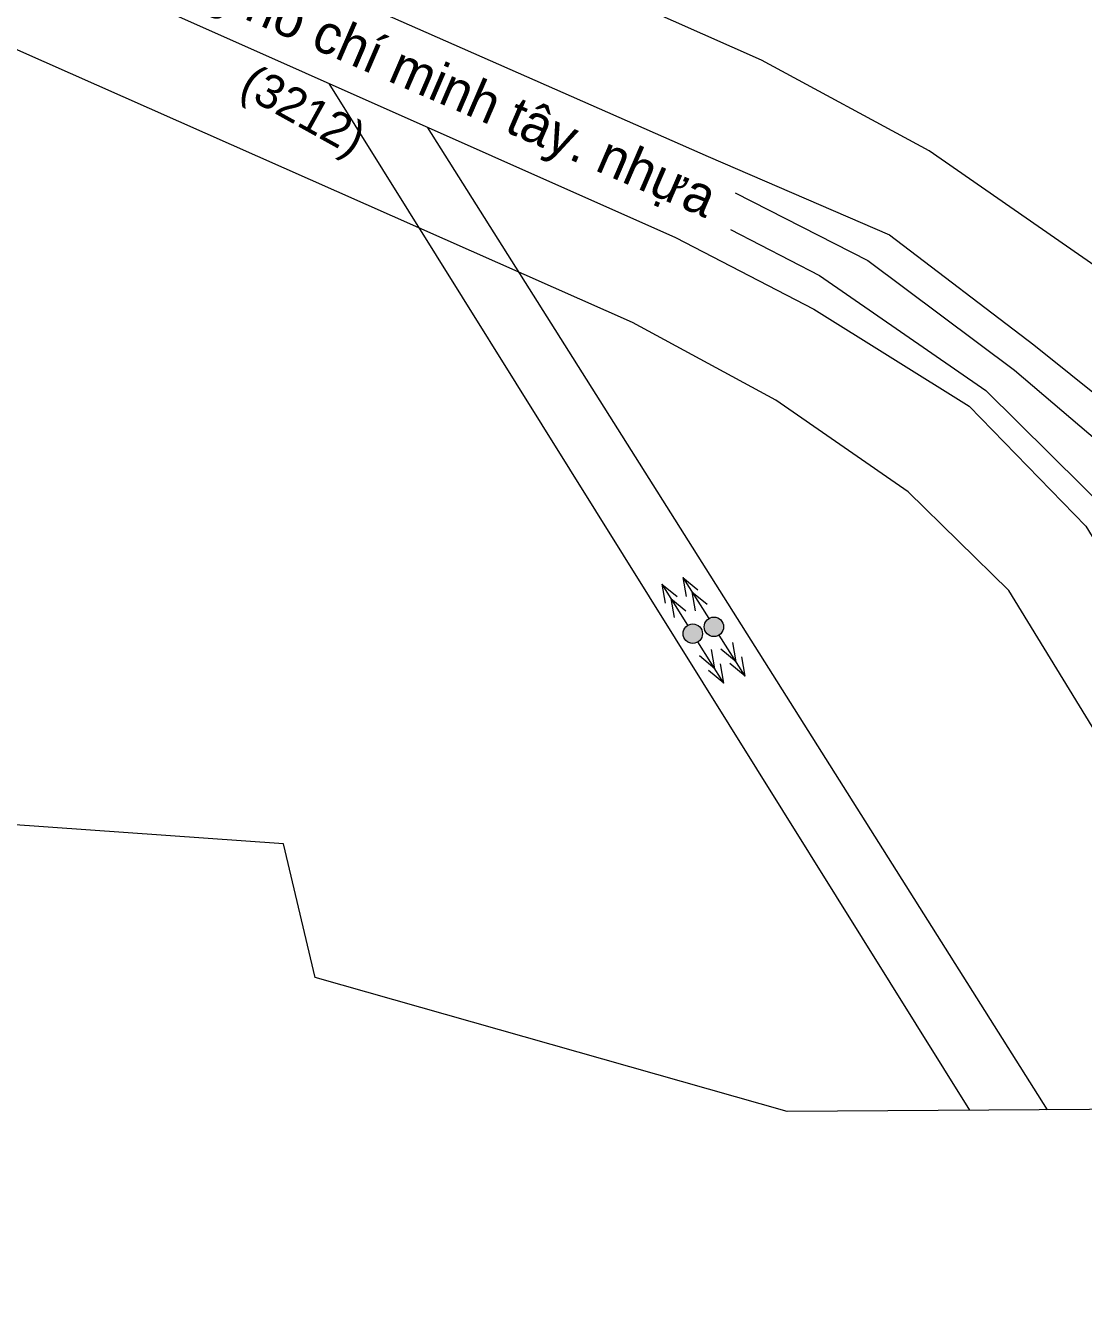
# Model space of a CAD drawing. Header units: metres. Extents: x 532779 to 534237, y 1863578 to 1865294.
# Drawn here: x 533646.2 to 533754.8, y 1864487.6 to 1864620 of the extents above; entities that cross this region are included whole.
import ezdxf
from ezdxf.enums import TextEntityAlignment as Align

# ---------------------------------------------------------------- set-up
doc = ezdxf.new("R2010")
doc.units = ezdxf.units.M
doc.header["$LTSCALE"] = 1.4
for name, color, linetype, lineweight in [('10', 7, 'Continuous', 13), ('22', 7, 'Continuous', 13), ('23', 7, 'Continuous', 13), ('50', 7, 'Continuous', 13), ('55', 7, 'Continuous', 13), ('59', 7, 'Continuous', 13)]:
    doc.layers.add(name, color=color, linetype=linetype, lineweight=lineweight)
doc.layers.add('12', color=7, linetype='Continuous')
doc.layers.add('28', color=7, linetype='Continuous')

msp = doc.modelspace()

# ---------------------------------------------------------------- hatches: boundary and pattern name
at = {"layer": '55'}
for points in [[(533714.158, 1864558.426, 1), (533715.218, 1864556.73, 1)], [(533716.325, 1864559.123, 1), (533717.392, 1864557.432, 1)]]:
    msp.add_hatch(color=256, dxfattribs=at).paths.add_polyline_path(points)

# ---------------------------------------------------------------- linework, layer by layer
at = {"layer": '10'}
msp.add_lwpolyline([(533791.65, 1864508.97), (533724.37, 1864508.53), (533675.91, 1864522.27), (533672.67, 1864536.01), (533604.01, 1864540.86), (533546.26, 1864574.82), (533429.13, 1864562.29), (533346.74, 1864597.45), (533351.59, 1864614.43), (533387.87, 1864667.42), (533423.43, 1864659.21), (533513.7, 1864710.31)], dxfattribs=at)
at = {"layer": '22'}
for points in [[(533719.04, 1864602.84), (533732.66, 1864595.9), (533747.72, 1864584.63), (533758.38, 1864575.56), (533810.81, 1864491.32)], [(533718.56, 1864599.08), (533727.71, 1864594.37), (533744.77, 1864582.55), (533758.01, 1864569.43), (533808.26, 1864487.6)]]:
    msp.add_lwpolyline(points, dxfattribs=at)
at = {"layer": '23'}
for points in [[(533671.42, 1864887.68), (533665.69, 1864874.66), (533656.25, 1864858.43), (533619.1, 1864806.02), (533609.33, 1864789.94), (533589.43, 1864745.98), (533586.07, 1864724.61), (533591.16, 1864704.8), (533612.51, 1864661.56), (533624.14, 1864647.17), (533716.28, 1864606.56), (533734.88, 1864598.52), (533749.71, 1864587.25), (533760.92, 1864578.22)], [(533576.38, 1864725.77), (533581.31, 1864701.8), (533603.46, 1864657.06), (533617.98, 1864640.5), (533712.9, 1864598.25), (533727.12, 1864590.9), (533743.08, 1864580.93), (533755.06, 1864568.63), (533791.65, 1864508.97)]]:
    msp.add_lwpolyline(points, dxfattribs=at)
at = {"layer": '50'}
for points in [[(533768.8, 1864582.79), (533755.98, 1864595.36), (533738.95, 1864607.15), (533721.75, 1864616.48), (533630.43, 1864656.94), (533620.82, 1864667.82), (533600.34, 1864708.5), (533596.19, 1864725.83), (533599.26, 1864743.22), (533617.82, 1864785.29), (533627.16, 1864800.91), (533664.77, 1864853.38), (533674.47, 1864870.54), (533681.14, 1864885.16), (533695.59, 1864923.22), (533696.51, 1864924.99)], [(533779.69, 1864508.89), (533747.14, 1864562.01), (533736.8, 1864572.14), (533723.21, 1864581.55), (533708.49, 1864589.54), (533612.29, 1864632.16), (533595.76, 1864650.86), (533571.98, 1864698.12), (533565.98, 1864723.2)]]:
    msp.add_lwpolyline(points, dxfattribs=at)
at = {"layer": '55'}
for p, q in [((533711.52, 1864562.67), (533714.16, 1864558.44)), ((533711.52, 1864562.67), (533713.07, 1864561.38)), ((533711.52, 1864562.67), (533711.84, 1864560.71)), ((533713.66, 1864563.36), (533716.32, 1864559.14)), ((533713.66, 1864563.36), (533715.22, 1864562.08)), ((533713.66, 1864563.36), (533714, 1864561.4)), ((533712.44, 1864561.18), (533713.99, 1864559.91)), ((533712.44, 1864561.18), (533712.76, 1864559.23)), ((533714.59, 1864561.87), (533716.15, 1864560.61)), ((533714.59, 1864561.87), (533714.93, 1864559.93)), ((533720.06, 1864553.21), (533717.39, 1864557.44)), ((533717.87, 1864552.49), (533715.21, 1864556.74)), ((533716.94, 1864553.98), (533716.62, 1864555.95)), ((533719.13, 1864554.69), (533717.57, 1864555.99)), ((533719.13, 1864554.69), (533718.79, 1864556.66)), ((533716.94, 1864553.98), (533715.39, 1864555.29)), ((533717.87, 1864552.49), (533717.54, 1864554.47)), ((533720.06, 1864553.21), (533718.5, 1864554.5)), ((533720.06, 1864553.21), (533719.72, 1864555.19)), ((533717.87, 1864552.49), (533716.31, 1864553.79))]:
    msp.add_line(p, q, dxfattribs=at)
for centre in [(533714.688, 1864557.578), (533716.858, 1864558.278)]:
    msp.add_circle(centre, 1, dxfattribs=at)
at = {"layer": '59'}
for p, q in [((533677.33, 1864614.08), (533743.1, 1864508.65)), ((533687.43, 1864609.59), (533751.09, 1864508.7))]:
    msp.add_line(p, q, dxfattribs=at)

# ---------------------------------------------------------------- texts
at = {"layer": '12'}
msp.add_text('(3212)', height=3.5, rotation=330.945, dxfattribs=at).set_placement((533673.875, 1864609.823), align=Align.CENTER)
at = {"layer": '28'}
msp.add_text('đường hồ chí minh tây. nhựa', height=4, rotation=336.638, dxfattribs=at).set_placement((533684.217, 1864613.962), align=Align.CENTER)

doc.saveas('drawing.dxf')
